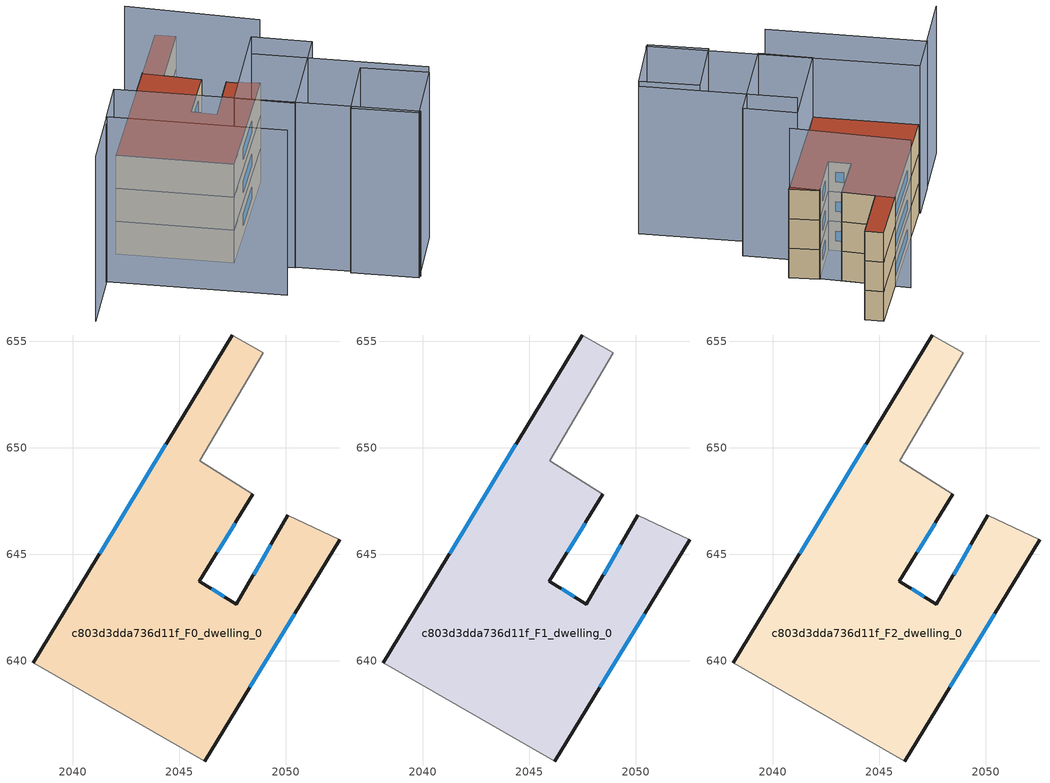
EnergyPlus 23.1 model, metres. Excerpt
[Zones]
c803d3dda736d11f_F0_dwelling_0
 floor ground (EU_floor_Construction): 2048.93,654.45 2045.95,649.38 2048.45,647.81 2045.93,643.73 2047.67,642.66 2050.09,646.83 2052.51,645.67 2046.19,635.3 2038.15,639.91 2047.47,655.29 z0
 wall outside (EU_wall_Construction): 2050.09,646.83 2047.67,642.66 2045.93,643.73 2048.45,647.81 / 2046.19,635.3 2052.51,645.67 / 2047.47,655.29 2038.15,639.91 z0:3
 wall adiabatic (EU_wall_Construction): 2052.51,645.67 2050.09,646.83 / 2038.15,639.91 2046.19,635.3 / 2048.45,647.81 2045.95,649.38 2048.93,654.45 2047.47,655.29 z0:3
 window (EU_Window_Construction): 2046.77,645.09 2047.61,646.45 / 2047.09,643.01 2046.51,643.37 / 2049.29,645.44 2048.48,644.05 / 2048.3,638.76 2050.41,642.21 / 2044.37,650.16 2041.26,645.03 z1:2
c803d3dda736d11f_F1_dwelling_0
 floor to c803d3dda736d11f_F0_dwelling_0 (EU_floor_Construction): 2048.93,654.45 2045.95,649.38 2048.45,647.81 2045.93,643.73 2047.67,642.66 2050.09,646.83 2052.51,645.67 2046.19,635.3 2038.15,639.91 2047.47,655.29 z3
 wall outside (EU_wall_Construction): 2050.09,646.83 2047.67,642.66 2045.93,643.73 2048.45,647.81 / 2046.19,635.3 2052.51,645.67 / 2047.47,655.29 2038.15,639.91 z3:6
 wall adiabatic (EU_wall_Construction): 2052.51,645.67 2050.09,646.83 / 2038.15,639.91 2046.19,635.3 / 2048.45,647.81 2045.95,649.38 2048.93,654.45 2047.47,655.29 z3:6
 window (EU_Window_Construction): 2046.77,645.09 2047.61,646.45 / 2047.09,643.01 2046.51,643.37 / 2049.29,645.44 2048.48,644.05 / 2048.3,638.76 2050.41,642.21 / 2044.37,650.16 2041.26,645.03 z4:5
c803d3dda736d11f_F2_dwelling_0
 floor to c803d3dda736d11f_F1_dwelling_0 (EU_floor_Construction): 2048.93,654.45 2045.95,649.38 2048.45,647.81 2045.93,643.73 2047.67,642.66 2050.09,646.83 2052.51,645.67 2046.19,635.3 2038.15,639.91 2047.47,655.29 z6
 wall outside (EU_wall_Construction): 2050.09,646.83 2047.67,642.66 2045.93,643.73 2048.45,647.81 / 2046.19,635.3 2052.51,645.67 / 2047.47,655.29 2038.15,639.91 z6:9
 wall adiabatic (EU_wall_Construction): 2052.51,645.67 2050.09,646.83 / 2038.15,639.91 2046.19,635.3 / 2048.45,647.81 2045.95,649.38 2048.93,654.45 2047.47,655.29 z6:9
 window (EU_Window_Construction): 2046.77,645.09 2047.61,646.45 / 2047.09,643.01 2046.51,643.37 / 2049.29,645.44 2048.48,644.05 / 2048.3,638.76 2050.41,642.21 / 2044.37,650.16 2041.26,645.03 z7:8
 roof outside (EU_roof_Construction): 2046.19,635.3 2052.51,645.67 2050.09,646.83 2047.67,642.66 2045.93,643.73 2048.45,647.81 2045.95,649.38 2048.93,654.45 2047.47,655.29 2038.15,639.91 z9
shading: 2033.13,631.31 2036.02,636.39 / 2036.02,636.39 2048.28,629.41 / 2035.98,636.33 2038.04,639.97 / 2038.04,639.97 2058.92,628.22 / 2061.92,634.13 2049.87,640.94 / 2052.32,645.36 2043.32,651.04 / 2054.06,630.65 2056.93,635.91 / 2056.93,635.91 2061.64,633.34 / 2061.64,633.34 2058.76,628.08 / 2058.76,628.08 2054.06,630.65 / 2050.34,632.92 2046.19,635.3 / 2046.19,635.3 2050.74,643.23 / 2050.74,643.23 2054.89,640.85 / 2054.89,640.85 2050.34,632.92 z0:15
[Building]
EU S2 Campaign: North Axis=0; Terrain=City; Solar Distribution=FullExterior
[Site:Location]
Bologna: Latitude=44.5; Longitude=11.25; Time Zone=1; Elevation=37
[SizingPeriod:WeatherFileDays]
AnnualSizingPeriod: Begin Month=1; Begin Day of Month=1; End Month=12; End Day of Month=31; Day of Week for Start Day=Monday; Use Weather File Daylight Saving Period=No; Use Weather File Rain and Snow Indicators=No
[MATERIAL]
EU_InternalMass_Material: Roughness=MediumRough; Thickness=0.1; Conductivity=1; Density=1800; Specific Heat=900; Thermal Absorptance=0.9; Solar Absorptance=0.7; Visible Absorptance=0.7
[MATERIAL:NOMASS] Roughness=MediumRough; Thermal Absorptance=0.9; Solar Absorptance=0.7; Visible Absorptance=0.7
Name | Thermal Resistance
EU_wall_NoMass | 0.937881
EU_roof_NoMass | 0.548572
EU_floor_NoMass | 0.71348
[WINDOWMATERIAL:SIMPLEGLAZINGSYSTEM]
EU_Window_SimpleGlazing: UFactor=4.25633; Solar Heat Gain Coefficient=0.85; Visible Transmittance=0.85
[CONSTRUCTION]
EU_wall_Construction: EU_wall_NoMass
EU_roof_Construction: EU_roof_NoMass
EU_floor_Construction: EU_floor_NoMass
EU_Window_Construction: EU_Window_SimpleGlazing
EU_InternalMass_Construction: EU_InternalMass_Material
[ZONE] Type=1; Multiplier=1; Ceiling Height=autocalculate; Floor Area=autocalculate; Part of Total Floor Area=Yes
Name | Volume
c803d3dda736d11f_F0_dwelling_0 | 336.873
c803d3dda736d11f_F1_dwelling_0; c803d3dda736d11f_F2_dwelling_0 | 336.874
[INTERNALMASS] Construction=EU_InternalMass_Construction; Surface Area=112.291
Name | Zone or ZoneList
c803d3dda736d11f_F0_dwelling_0_EU_InternalMass | c803d3dda736d11f_F0_dwelling_0
c803d3dda736d11f_F1_dwelling_0_EU_InternalMass | c803d3dda736d11f_F1_dwelling_0
c803d3dda736d11f_F2_dwelling_0_EU_InternalMass | c803d3dda736d11f_F2_dwelling_0
[OTHEREQUIPMENT] Fuel Type=Electricity; Design Level Calculation Method=Watts/Area; Power per Zone Floor Area=1; Fraction Latent=0; Fraction Radiant=0; Fraction Lost=0; Carbon Dioxide Generation Rate=0; EndUse Subcategory=EU_Step8_InternalGains
Name | Zone or ZoneList or Space or SpaceList | Schedule
EU_Step8_InternalGain_c803d3dda736d11f_F0_dwelling_0_f000 | c803d3dda736d11f_F0_dwelling_0 | EU_Step8_GainSchedule_c803d3dda736d11f_F0_dwelling_0_f000
EU_Step8_InternalGain_c803d3dda736d11f_F1_dwelling_0_f000 | c803d3dda736d11f_F1_dwelling_0 | EU_Step8_GainSchedule_c803d3dda736d11f_F1_dwelling_0_f000
EU_Step8_InternalGain_c803d3dda736d11f_F2_dwelling_0_f000 | c803d3dda736d11f_F2_dwelling_0 | EU_Step8_GainSchedule_c803d3dda736d11f_F2_dwelling_0_f000
[ZONEVENTILATION:DESIGNFLOWRATE] Schedule=EU_AlwaysOn; Design Flow Rate Calculation Method=AirChanges/Hour; Air Changes per Hour=0.687892; Ventilation Type=Natural; Fan Pressure Rise=0; Fan Total Efficiency=1; Constant Term Coefficient=1; Temperature Term Coefficient=0; Velocity Term Coefficient=0; Velocity Squared Term Coefficient=0; Minimum Indoor Temperature=-100; Maximum Indoor Temperature=100; Delta Temperature=-100; Minimum Outdoor Temperature=-100; Maximum Outdoor Temperature=100; Maximum Wind Speed=40
Name | Zone or ZoneList or Space or SpaceList
EU_ConstantAir_c803d3dda736d11f_F0_dwelling_0 | c803d3dda736d11f_F0_dwelling_0
EU_ConstantAir_c803d3dda736d11f_F1_dwelling_0 | c803d3dda736d11f_F1_dwelling_0
EU_ConstantAir_c803d3dda736d11f_F2_dwelling_0 | c803d3dda736d11f_F2_dwelling_0
[HVACTEMPLATE:THERMOSTAT] Constant Heating Setpoint=20; Constant Cooling Setpoint=50
EU_HeatOnly_c803d3dda736d11f_F0_dwelling_0; EU_HeatOnly_c803d3dda736d11f_F1_dwelling_0; EU_HeatOnly_c803d3dda736d11f_F2_dwelling_0
[HVACTEMPLATE:ZONE:IDEALLOADSAIRSYSTEM] System Availability Schedule=EU_AlwaysOn; Maximum Heating Supply Air Temperature=50; Minimum Cooling Supply Air Temperature=13; Maximum Heating Supply Air Humidity Ratio=0.0156; Minimum Cooling Supply Air Humidity Ratio=0.0077; Heating Limit=NoLimit; Cooling Limit=NoLimit; Heating Availability Schedule=EU_AlwaysOn; Cooling Availability Schedule=EU_CoolingOff; Dehumidification Control Type=ConstantSensibleHeatRatio; Cooling Sensible Heat Ratio=0.7; Dehumidification Setpoint=60; Humidification Control Type=None; Humidification Setpoint=30; Outdoor Air Method=None; Outdoor Air Flow Rate per Person=0.00944; Outdoor Air Flow Rate per Zone Floor Area=0; Outdoor Air Flow Rate per Zone=0; Demand Controlled Ventilation Type=None; Outdoor Air Economizer Type=NoEconomizer; Heat Recovery Type=None; Sensible Heat Recovery Effectiveness=0.7; Latent Heat Recovery Effectiveness=0.65
Name | Template Thermostat
c803d3dda736d11f_F0_dwelling_0 | EU_HeatOnly_c803d3dda736d11f_F0_dwelling_0
c803d3dda736d11f_F1_dwelling_0 | EU_HeatOnly_c803d3dda736d11f_F1_dwelling_0
c803d3dda736d11f_F2_dwelling_0 | EU_HeatOnly_c803d3dda736d11f_F2_dwelling_0
[SIZING:ZONE] Zone Cooling Design Supply Air Temperature Input Method=SupplyAirTemperature; Zone Cooling Design Supply Air Temperature=13; Zone Heating Design Supply Air Temperature Input Method=SupplyAirTemperature; Zone Heating Design Supply Air Temperature=50; Zone Cooling Design Supply Air Humidity Ratio=0.008; Zone Heating Design Supply Air Humidity Ratio=0.008; Cooling Design Air Flow Method=DesignDay; Cooling Design Air Flow Rate=0; Cooling Minimum Air Flow per Zone Floor Area=0.000762; Cooling Minimum Air Flow=0; Cooling Minimum Air Flow Fraction=0.2; Heating Design Air Flow Method=DesignDay; Heating Design Air Flow Rate=0; Heating Maximum Air Flow per Zone Floor Area=0.002032; Heating Maximum Air Flow=0.141576; Heating Maximum Air Flow Fraction=0.3; Account for Dedicated Outdoor Air System=No; Dedicated Outdoor Air System Control Strategy=NeutralSupplyAir; Dedicated Outdoor Air Low Setpoint Temperature for Design=autosize; Dedicated Outdoor Air High Setpoint Temperature for Design=autosize; Zone Load Sizing Method=Sensible Load Only No Latent Load; Zone Latent Cooling Design Supply Air Humidity Ratio Input Method=HumidityRatioDifference; Zone Cooling Design Supply Air Humidity Ratio Difference=0.005; Zone Latent Heating Design Supply Air Humidity Ratio Input Method=HumidityRatioDifference; Zone Humidification Design Supply Air Humidity Ratio Difference=0.005
c803d3dda736d11f_F0_dwelling_0; c803d3dda736d11f_F1_dwelling_0; c803d3dda736d11f_F2_dwelling_0
[SCHEDULE:CONSTANT]
Name | Hourly Value
EU_AlwaysOn | 1
EU_CoolingOff | 0
[SCHEDULE:FILE] Column Number=1; Rows to Skip at Top=0; Number of Hours of Data=8760; Column Separator=Comma; Interpolate to Timestep=No; Minutes per Item=60; Adjust Schedule for Daylight Savings=Yes
Name | File
EU_Step8_GainSchedule_c803d3dda736d11f_F0_dwelling_0_f000 | ../../schedules/c803d3dda736d11f/c803d3dda736d11f_F0_dwelling_0_f000_gain.csv
EU_Step8_GainSchedule_c803d3dda736d11f_F1_dwelling_0_f000 | ../../schedules/c803d3dda736d11f/c803d3dda736d11f_F1_dwelling_0_f000_gain.csv
EU_Step8_GainSchedule_c803d3dda736d11f_F2_dwelling_0_f000 | ../../schedules/c803d3dda736d11f/c803d3dda736d11f_F2_dwelling_0_f000_gain.csv
